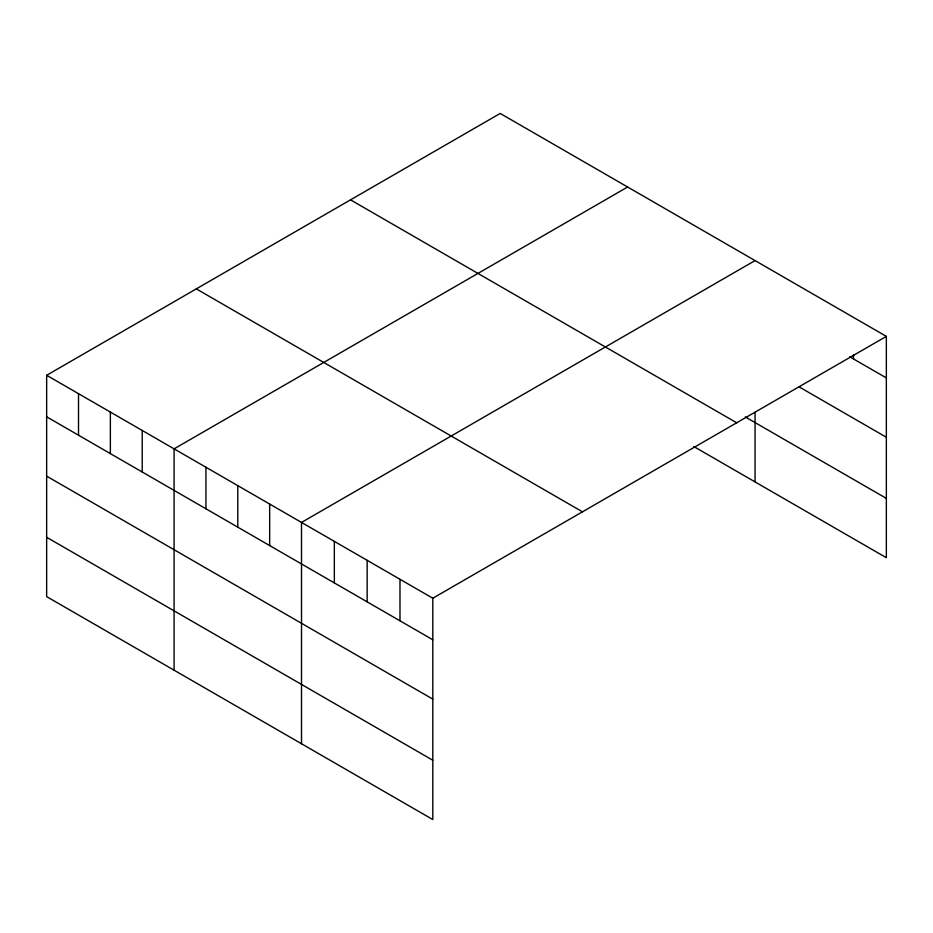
<?xml version="1.0" encoding="UTF-8"?>
<svg xmlns="http://www.w3.org/2000/svg" width="933" height="933" viewBox="0 0 933 933"><rect width="100%" height="100%" fill="white"/><g stroke="black" fill="none" stroke-linecap="round" stroke-linejoin="round"><path stroke-width="1.4" d="M886.35 336.381L432.807 598.228L432.807 819.559L46.65 596.619L46.65 375.288L500.193 113.441L886.35 336.381L886.35 557.712L693.79 446.534M627.629 187.008L174.086 448.855L174.086 670.186M755.054 260.587L301.511 522.433L301.511 743.764M849.741 356.779L886.35 377.912M799.243 386.95L886.35 437.25M745.257 416.923L886.35 498.374M350.528 199.849L736.685 422.789M196.315 288.88L582.472 511.82M46.65 375.288L432.807 598.228M46.65 416.818L432.807 639.758M46.65 476.145L432.807 699.097M46.65 537.28L432.807 760.232M853.532 354.668L853.532 358.96M755.054 412.386L755.054 481.906M399.989 579.288L399.989 620.807M367.159 560.336L367.159 601.867M334.341 541.385L334.341 582.915M269.66 504.042L269.66 545.572M237.798 485.65L237.798 527.18M205.936 467.258L205.936 508.777M142.224 430.463L142.224 471.993M110.362 412.071L110.362 453.601M78.512 393.679L78.512 435.21"/></g></svg>
